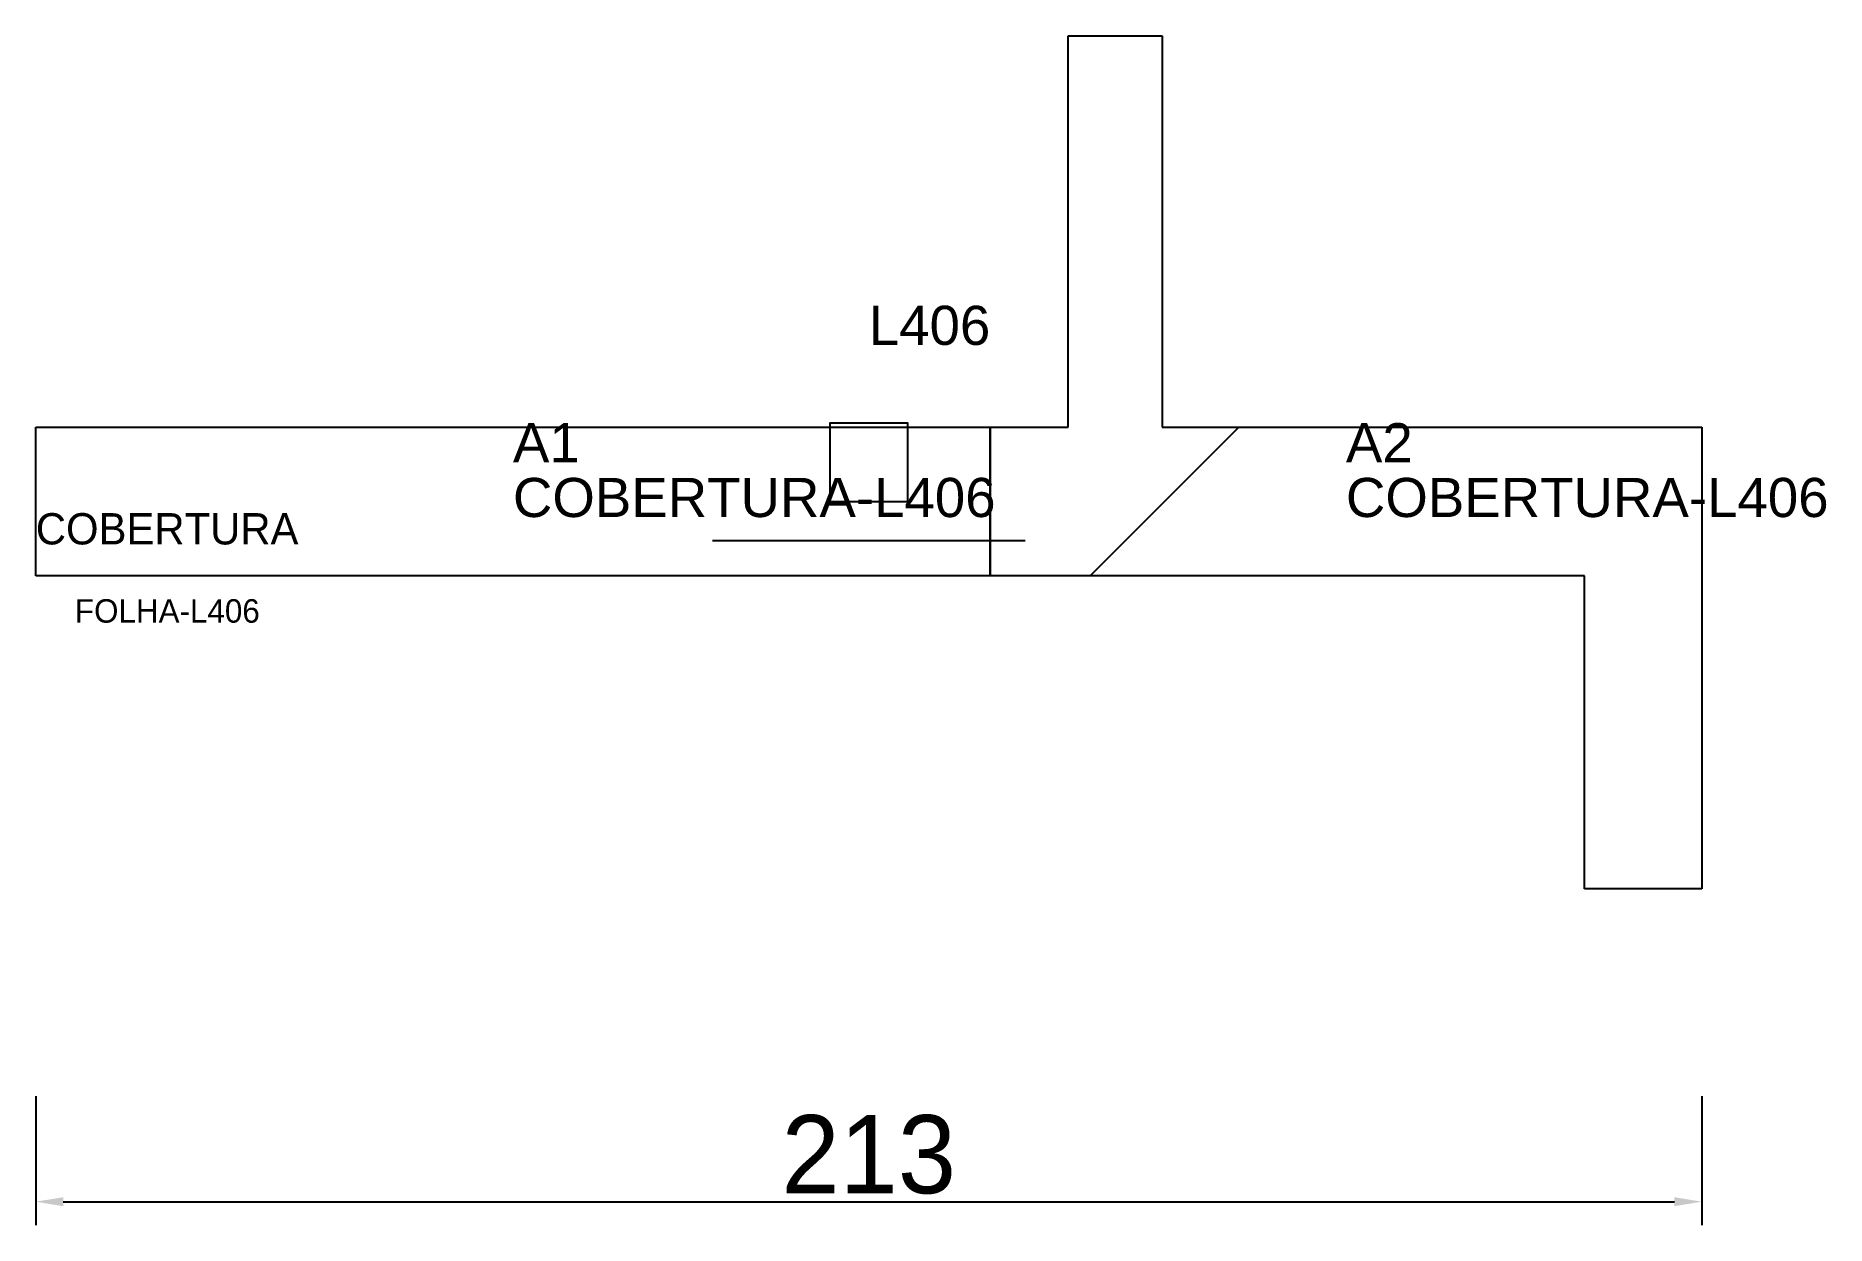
# Model space of a CAD drawing. Header units: metres. Extents: x 222 to 451, y 50 to 202.
import ezdxf

# ---------------------------------------------------------------- set-up
doc = ezdxf.new("R2010")
doc.units = ezdxf.units.M
for name, color, linetype in [('3', 3, 'CONTINUOUS'), ('AUX00', 7, 'CONTINUOUS'), ('COTA', 241, 'CONTINUOUS'), ('FOLHA', 255, 'CONTINUOUS'), ('Hachura', 251, 'CONTINUOUS'), ('NOMENCLATURA', 7, 'CONTINUOUS'), ('Nível', 160, 'CONTINUOUS'), ('Painéis', 200, 'CONTINUOUS'), ('Pilares', 5, 'CONTINUOUS'), ('SARR_2.2x7', 40, 'CONTINUOUS')]:
    doc.layers.add(name, color=color, linetype=linetype)
doc.styles.add('ARIAL', font='Arial.ttf')
doc.styles.add('STR_STANDARD', font='arial.ttf')
doc.dimstyles.new('EZ DXF', dxfattribs={"dimtxt": 10, "dimasz": 3.5, "dimexe": 3, "dimexo": 1.5, "dimgap": 1, "dimtad": 1, "dimdec": 1, "dimdsep": 46, "dimcen": 2.5, "dimazin": 3, "dimtfac": 1, "dimtmove": 0, "dimatfit": 3})

msp = doc.modelspace()

# ---------------------------------------------------------------- hatches: boundary and pattern name
at = {"layer": 'Hachura'}
h = msp.add_hatch(dxfattribs=at)
h.set_pattern_fill('ANSI31', scale=50)
h.paths.add_polyline_path([(222.2, 151.5), (354.2, 151.5), (354.2, 201.5), (366.2, 201.5), (366.2, 151.5), (435.2, 151.5), (435.2, 92.5), (420.2, 92.5), (420.2, 132.5), (222.2, 132.5)])
h = msp.add_hatch(dxfattribs=at)
h.set_pattern_fill('ANSI31', scale=50)
h.paths.add_polyline_path([(222.2, 151.5), (354.2, 151.5), (354.2, 201.5), (366.2, 201.5), (366.2, 151.5), (435.2, 151.5), (435.2, 92.5), (420.2, 92.5), (420.2, 132.5), (222.2, 132.5)])

# ---------------------------------------------------------------- linework, layer by layer
at = {"layer": '3'}
msp.add_lwpolyline([(344.2, 132.5), (344.2, 151.5)], close=True, dxfattribs=at)
msp.add_lwpolyline([(344.2, 132.5), (344.2, 151.5)], close=True, dxfattribs=at)
at = {"layer": 'Painéis', "color": 200}
for p, q in [((354.2, 151.5), (354.2, 201.5)), ((354.2, 201.5), (366.2, 201.5)), ((354.2, 151.5), (354.2, 201.5)), ((354.2, 201.5), (366.2, 201.5)), ((366.2, 201.5), (366.2, 151.5)), ((366.2, 201.5), (366.2, 151.5)), ((222.2, 151.5), (354.2, 151.5)), ((222.2, 132.5), (222.2, 151.5)), ((222.2, 151.5), (354.2, 151.5)), ((222.2, 132.5), (222.2, 151.5)), ((366.2, 151.5), (435.2, 151.5)), ((366.2, 151.5), (435.2, 151.5)), ((435.2, 151.5), (435.2, 92.5)), ((435.2, 151.5), (435.2, 92.5)), ((420.2, 132.5), (222.2, 132.5)), ((420.2, 132.5), (222.2, 132.5)), ((420.2, 92.5), (420.2, 132.5)), ((420.2, 92.5), (420.2, 132.5)), ((435.2, 92.5), (420.2, 92.5)), ((435.2, 92.5), (420.2, 92.5))]:
    msp.add_line(p, q, dxfattribs=at)
at = {"layer": 'Pilares'}
msp.add_lwpolyline([(323.7, 142), (333.7, 142), (333.7, 152), (323.7, 152)], close=True, dxfattribs=at)
msp.add_lwpolyline([(323.7, 142), (333.7, 142), (333.7, 152), (323.7, 152)], close=True, dxfattribs=at)
at = {"layer": 'SARR_2.2x7'}
msp.add_line((308.7, 137), (348.7, 137), dxfattribs=at)
msp.add_line((308.7, 137), (348.7, 137), dxfattribs=at)

# ---------------------------------------------------------------- texts
at = {"layer": '3', "style": 'STR_STANDARD'}
for s, p in [('A1', (283.2, 147)), ('A1', (283.2, 147)), ('A2', (389.7, 147)), ('A2', (389.7, 147))]:
    msp.add_text(s, height=5, dxfattribs=at).set_placement(p)
at = {"layer": 'AUX00', "style": 'STR_STANDARD'}
for p in [(283.2, 140), (283.2, 140), (389.7, 140), (389.7, 140)]:
    msp.add_text('COBERTURA-L406', height=5, dxfattribs=at).set_placement(p)
at = {"layer": 'FOLHA'}
msp.add_text('FOLHA-L406', height=3, dxfattribs=at).set_placement((227.2, 126.5))
msp.add_text('FOLHA-L406', height=3, dxfattribs=at).set_placement((227.2, 126.5))
at = {"layer": 'NOMENCLATURA', "insert": (328.7, 167), "char_height": 5, "attachment_point": 1, "style": 'ARIAL'}
msp.add_mtext('L406', dxfattribs=at)
msp.add_mtext('L406', dxfattribs=at)
at = {"layer": 'Nível'}
msp.add_text('COBERTURA', height=4, dxfattribs=at).set_placement((222.2, 136.5))
msp.add_text('COBERTURA', height=4, dxfattribs=at).set_placement((222.2, 136.5))

# ---------------------------------------------------------------- dimensions: what is measured, and where the dimension line sits
at = {"layer": 'COTA'}
msp.add_linear_dim(base=(222.2, 52.5), p1=(222.2, 67.5), p2=(435.2, 67.5), dimstyle='EZ DXF', dxfattribs=at).render()
msp.add_linear_dim(base=(222.2, 52.5), p1=(222.2, 67.5), p2=(435.2, 67.5), dimstyle='EZ DXF', dxfattribs=at).render()

doc.saveas('drawing.dxf')
